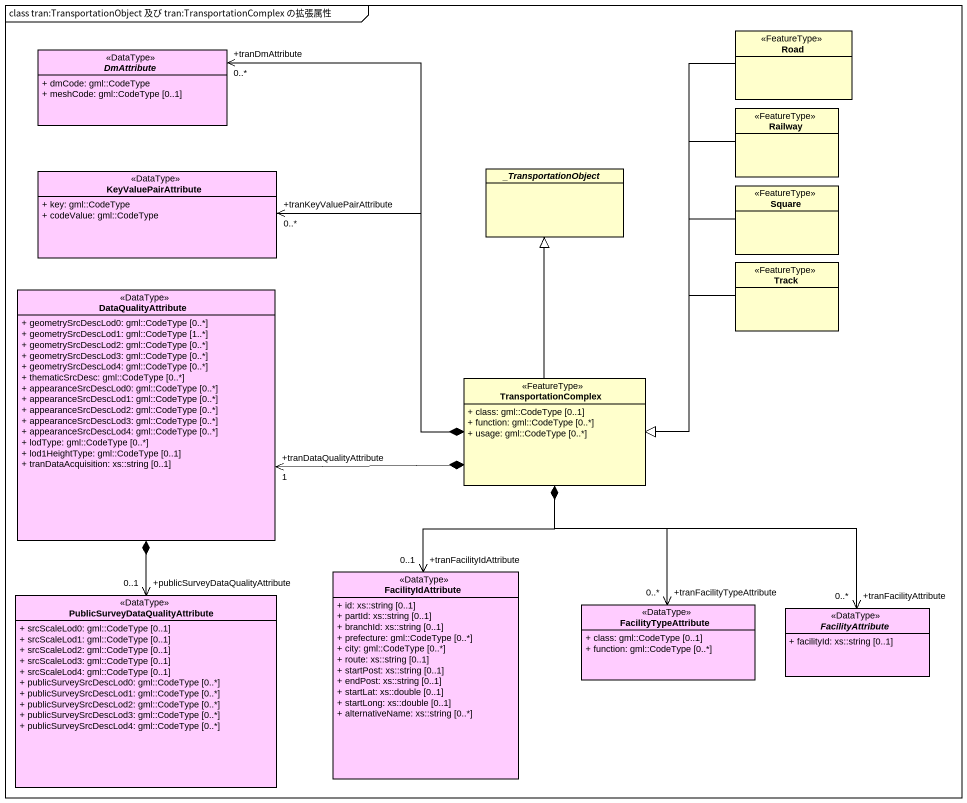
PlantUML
@startuml
mainframe class tran:TransportationObject 及び tran:TransportationComplex の拡張属性
hide circle
hide empty members
skinparam classAttributeIconSize 0
class Road <<FeatureType>> #FFFFCC
abstract class DmAttribute <<DataType>> #FFCCFF {
  + dmCode: gml::CodeType
  + meshCode: gml::CodeType [0..1]
}
class Railway <<FeatureType>> #FFFFCC
class KeyValuePairAttribute <<DataType>> #FFCCFF {
  + key: gml::CodeType
  + codeValue: gml::CodeType
}
abstract class "_TransportationObject" as TransportationObject #FFFFCC
class Square <<FeatureType>> #FFFFCC
class Track <<FeatureType>> #FFFFCC
class DataQualityAttribute <<DataType>> #FFCCFF {
  + geometrySrcDescLod0: gml::CodeType [0..*]
  + geometrySrcDescLod1: gml::CodeType [1..*]
  + geometrySrcDescLod2: gml::CodeType [0..*]
  + geometrySrcDescLod3: gml::CodeType [0..*]
  + geometrySrcDescLod4: gml::CodeType [0..*]
  + thematicSrcDesc: gml::CodeType [0..*]
  + appearanceSrcDescLod0: gml::CodeType [0..*]
  + appearanceSrcDescLod1: gml::CodeType [0..*]
  + appearanceSrcDescLod2: gml::CodeType [0..*]
  + appearanceSrcDescLod3: gml::CodeType [0..*]
  + appearanceSrcDescLod4: gml::CodeType [0..*]
  + lodType: gml::CodeType [0..*]
  + lod1HeightType: gml::CodeType [0..1]
  + tranDataAcquisition: xs::string [0..1]
}
class TransportationComplex <<FeatureType>> #FFFFCC {
  + class: gml::CodeType [0..1]
  + function: gml::CodeType [0..*]
  + usage: gml::CodeType [0..*]
}
class FacilityIdAttribute <<DataType>> #FFCCFF {
  + id: xs::string [0..1]
  + partId: xs::string [0..1]
  + branchId: xs::string [0..1]
  + prefecture: gml::CodeType [0..*]
  + city: gml::CodeType [0..*]
  + route: xs::string [0..1]
  + startPost: xs::string [0..1]
  + endPost: xs::string [0..1]
  + startLat: xs::double [0..1]
  + startLong: xs::double [0..1]
  + alternativeName: xs::string [0..*]
}
class "PublicSurveyDataQualityAttribute" as PublicSurveyDataQualityAttri <<DataType>> #FFCCFF {
  + srcScaleLod0: gml::CodeType [0..1]
  + srcScaleLod1: gml::CodeType [0..1]
  + srcScaleLod2: gml::CodeType [0..1]
  + srcScaleLod3: gml::CodeType [0..1]
  + srcScaleLod4: gml::CodeType [0..1]
  + publicSurveySrcDescLod0: gml::CodeType [0..*]
  + publicSurveySrcDescLod1: gml::CodeType [0..*]
  + publicSurveySrcDescLod2: gml::CodeType [0..*]
  + publicSurveySrcDescLod3: gml::CodeType [0..*]
  + publicSurveySrcDescLod4: gml::CodeType [0..*]
}
class FacilityTypeAttribute <<DataType>> #FFCCFF {
  + class: gml::CodeType [0..1]
  + function: gml::CodeType [0..*]
}
abstract class FacilityAttribute <<DataType>> #FFCCFF {
  + facilityId: xs::string [0..1]
}
Road --|> TransportationComplex
DmAttribute "+tranDmAttribute\n0..*" <--* TransportationComplex
Railway --|> TransportationComplex
KeyValuePairAttribute "+tranKeyValuePairAttribute\n0..*" <-right-* TransportationComplex
Square --|> TransportationComplex
Track -left-|> TransportationComplex
DataQualityAttribute "+tranDataQualityAttribute\n1" <-right-* TransportationComplex
TransportationComplex -up-|> TransportationObject
FacilityIdAttribute "+tranFacilityIdAttribute\n0..1" <-up-* TransportationComplex
PublicSurveyDataQualityAttri "+publicSurveyDataQualityAttribute\n0..1" <-up-* DataQualityAttribute
FacilityTypeAttribute "+tranFacilityTypeAttribute\n0..*" <-up-* TransportationComplex
FacilityAttribute "+tranFacilityAttribute\n0..*" <-up-* TransportationComplex
@enduml
